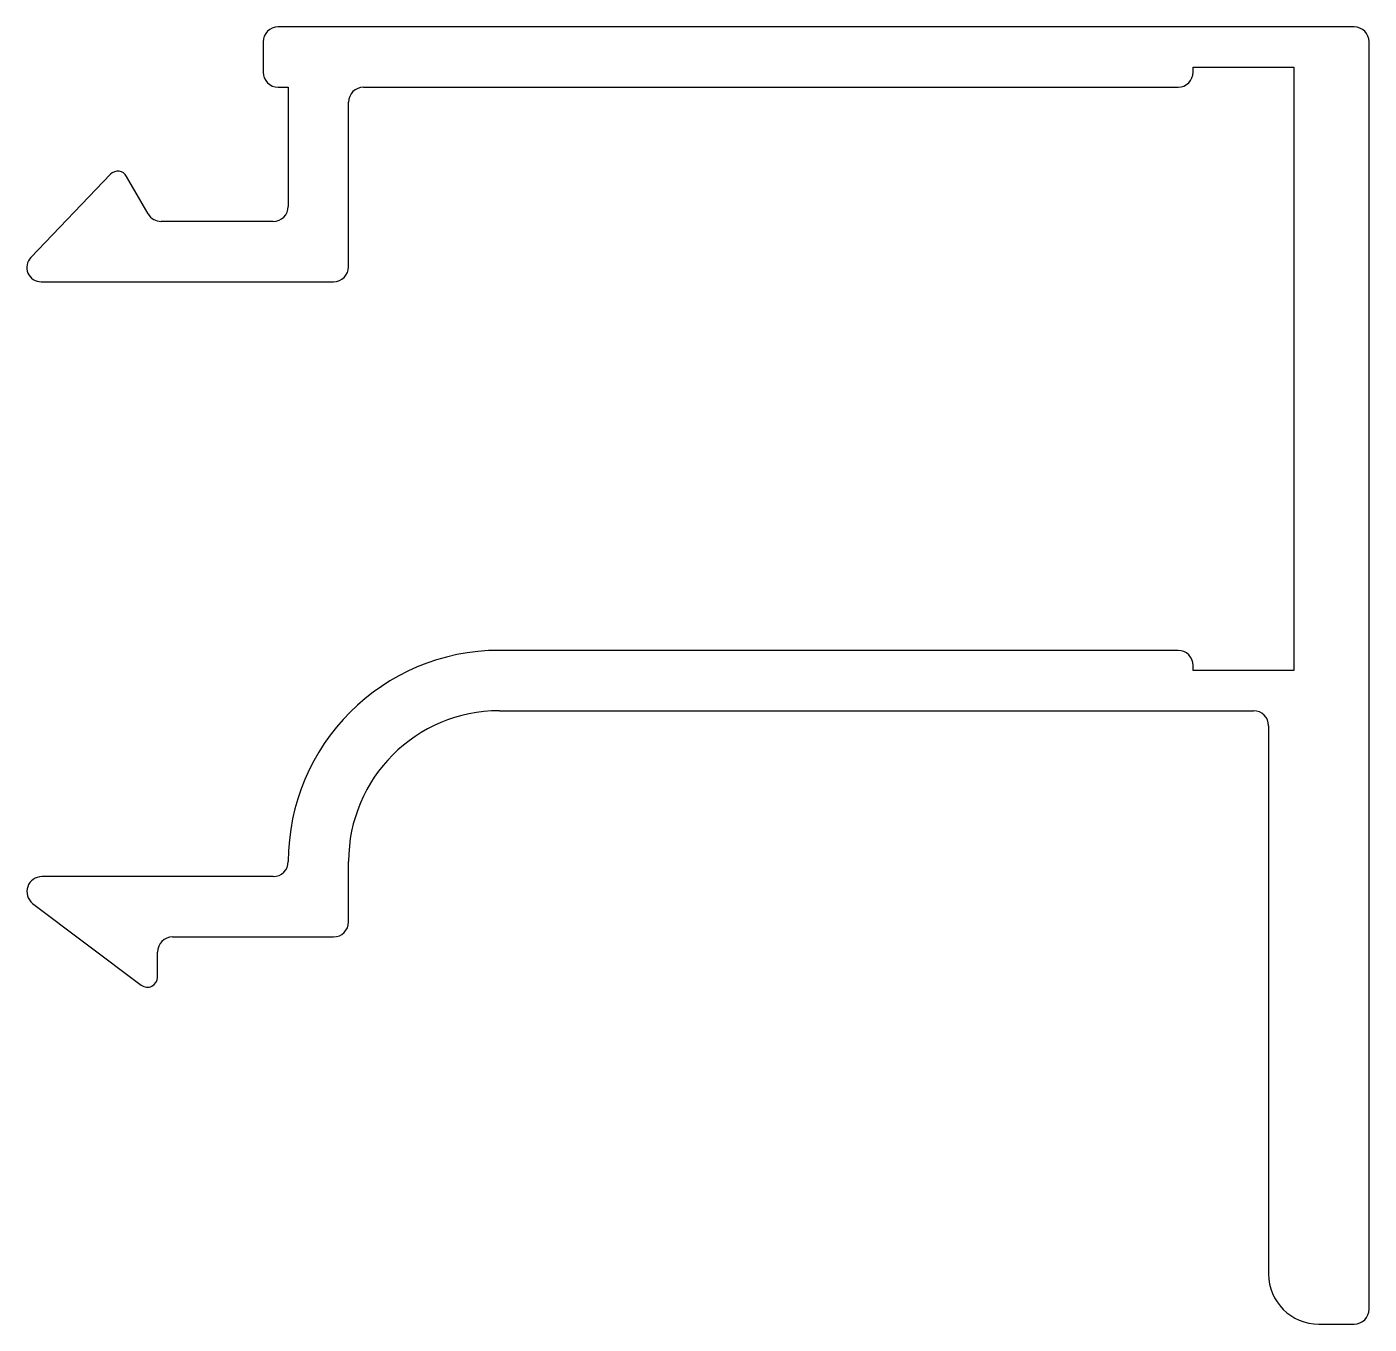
# Model space of a CAD drawing. Extents: x 2097.9 to 2124.6, y 1013.7 to 1039.5.
import ezdxf

# ---------------------------------------------------------------- set-up
doc = ezdxf.new("R2010")
doc.units = 0
doc.layers.get('0').update_dxf_attribs({"linetype": 'CONTINUOUS'})

msp = doc.modelspace()

# ---------------------------------------------------------------- linework, layer by layer
at = {"color": 0}
for p, q in [((2124.286, 1039.454), (2102.886, 1039.454)), ((2102.586, 1039.154), (2102.586, 1038.554)), ((2124.586, 1013.954), (2124.586, 1039.154)), ((2121.086, 1038.654), (2123.086, 1038.654)), ((2121.086, 1038.554), (2121.086, 1038.654)), ((2123.086, 1038.654), (2123.086, 1026.654)), ((2102.886, 1038.254), (2103.086, 1038.254)), ((2103.086, 1038.254), (2103.086, 1035.884)), ((2104.586, 1038.254), (2120.786, 1038.254)), ((2104.286, 1034.684), (2104.286, 1037.954)), ((2099.549, 1036.522), (2097.966, 1034.868)), ((2100.3, 1035.734), (2099.87, 1036.479)), ((2102.786, 1035.584), (2100.56, 1035.584)), ((2098.172, 1034.384), (2103.986, 1034.384)), ((2120.786, 1027.054), (2107.286, 1027.054)), ((2121.086, 1026.654), (2121.086, 1026.754)), ((2123.086, 1026.654), (2121.086, 1026.654)), ((2107.286, 1025.854), (2122.286, 1025.854)), ((2122.586, 1025.554), (2122.586, 1014.654)), ((2104.286, 1021.654), (2104.286, 1022.854)), ((2102.786, 1022.554), (2098.185, 1022.554)), ((2098, 1022.022), (2100.163, 1020.397)), ((2100.786, 1021.354), (2103.986, 1021.354)), ((2100.486, 1020.554), (2100.486, 1021.054)), ((2123.586, 1013.654), (2124.286, 1013.654))]:
    msp.add_line(p, q, dxfattribs=at)
for centre, radius, start, end in [((2102.886, 1039.154), 0.3, 90, 180), ((2124.286, 1039.154), 0.3, 360, 90), ((2102.886, 1038.554), 0.3, 180, 270), ((2120.786, 1038.554), 0.3, 270, 0), ((2104.586, 1037.954), 0.3, 90, 180), ((2099.694, 1036.384), 0.2, 28.3849, 136.2603), ((2100.56, 1035.884), 0.3, 210, 270), ((2102.786, 1035.884), 0.3, 270, 0), ((2098.172, 1034.67), 0.286, 136.2603, 270), ((2103.986, 1034.684), 0.3, 270, 0), ((2107.286, 1022.854), 4.2, 90, 180), ((2120.786, 1026.754), 0.3, 0, 90), ((2107.286, 1022.854), 3, 90, 180), ((2122.286, 1025.554), 0.3, 360, 90), ((2102.786, 1022.854), 0.3, 270, 360), ((2098.185, 1022.256), 0.298, 90, 231.7681), ((2103.986, 1021.654), 0.3, 270, 0), ((2100.786, 1021.054), 0.3, 90, 180), ((2100.286, 1020.554), 0.2, 231.7681, 360), ((2123.586, 1014.654), 1, 180, 270), ((2124.286, 1013.954), 0.3, 270, 0)]:
    msp.add_arc(centre, radius, start, end, dxfattribs=at)

doc.saveas('drawing.dxf')
